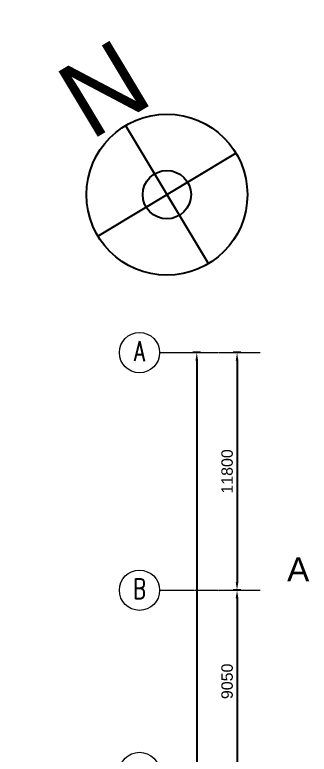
# Model space of a CAD drawing. Header units: millimetres. Extents: x 12827 to 178996, y -27589 to 73652.
# Drawn here: x 12827 to 27457, y 31763 to 68487 of the extents above; entities that cross this region are included whole.
import ezdxf

# ---------------------------------------------------------------- set-up
doc = ezdxf.new("R2010")
doc.units = ezdxf.units.MM
doc.linetypes.add('Grid Line__1_200_', pattern=[10.5, 6, -1.5, 1.5, -1.5])
for name, color, linetype, lineweight in [('A-ANNO-DIMS', 211, 'Continuous', 5), ('A-ANNO-NOTE', 131, 'Continuous', 25), ('G-ANNO-TEXT', 231, 'Continuous', 5), ('S-GRID', 1, 'Continuous', 5), ('S-GRID-IDEN', 1, 'Continuous', 25)]:
    doc.layers.add(name, color=color, linetype=linetype, lineweight=lineweight)
doc.styles.add('Arial_4', font='arial.ttf', dxfattribs={"height": 1180.239521})
doc.styles.add('RomanS', font='romans__.ttf', dxfattribs={"width": 0.7, "height": 1003.164557})
doc.styles.add('Swis721 BT_3', font='swiss.ttf', dxfattribs={"height": 567.642527})
doc.styles.add('Swis721 BT_4', font='swiss.ttf', dxfattribs={"height": 18.921418})
doc.dimstyles.new('DLN_3mm_2', dxfattribs={"dimscale": 304.8, "dimtxt": 600, "dimasz": 1.312336, "dimexe": 0.656168, "dimexo": 0.0625, "dimgap": 0.656168, "dimtad": 1, "dimdec": 0, "dimzin": 0, "dimdsep": 46, "dimtxsty": 'Swis721 BT_3', "dimsah": 1, "dimcen": 0.09, "dimadec": 0, "dimazin": 0, "dimtfac": 1, "dimtdec": 4, "dimtix": 1, "dimtmove": 0, "dimatfit": 3, "dimfxl": 0.656168, "dimfxlon": 1, "dimtvp": 1, "dimtolj": 1, "dimtzin": 0, "dimarcsym": 2})

# ---------------------------------------------------------------- blocks, each defined once
blk = doc.blocks.new('Grid - Bubble - 10mm-1724413-Copy of 1_F')
at = {"layer": 'A-ANNO-NOTE', "lineweight": 5}
blk.add_circle((0, 0), 5, dxfattribs=at)
blk = doc.blocks.new('DIMBLOCK1-Copy of 1_F')
at = {"layer": 'A-ANNO-DIMS', "color": 0, "lineweight": -2, "transparency": 16777216}
for p, q in [((24052, 51707), (23671, 51707)), ((23871, 51307), (23871, 40307)), ((24052, 39907), (23671, 39907))]:
    blk.add_line(p, q, dxfattribs=at)
at = {"layer": 'A-ANNO-DIMS', "color": 0, "transparency": 16777216}
for points in [[(23804, 51307), (23937, 51307), (23871, 51707)], [(23804, 40307), (23937, 40307), (23871, 39907)]]:
    blk.add_solid(points, dxfattribs=at)
at = {"layer": 'Defpoints', "color": 0, "transparency": 16777216}
for p in [(24071, 51707), (23871, 39907), (24071, 39907)]:
    blk.add_point(p, dxfattribs=at)
at = {"layer": 'A-ANNO-DIMS', "color": 0, "transparency": 16777216, "insert": (23379, 45807), "char_height": 567.6, "width": 2628.57, "attachment_point": 5, "rotation": 90, "style": 'Swis721 BT_3'}
blk.add_mtext('\\A1;11800', dxfattribs=at)
blk = doc.blocks.new('DIMBLOCK2-Copy of 1_F')
at = {"layer": 'A-ANNO-DIMS', "color": 0, "lineweight": -2, "transparency": 16777216}
for p, q in [((24052, 39907), (23671, 39907)), ((23871, 39507), (23871, 31257)), ((24052, 30857), (23671, 30857))]:
    blk.add_line(p, q, dxfattribs=at)
at = {"layer": 'A-ANNO-DIMS', "color": 0, "transparency": 16777216}
for points in [[(23804, 39507), (23937, 39507), (23871, 39907)], [(23804, 31257), (23937, 31257), (23871, 30857)]]:
    blk.add_solid(points, dxfattribs=at)
at = {"layer": 'Defpoints', "color": 0, "transparency": 16777216}
for p in [(24071, 39907), (23871, 30857), (24071, 30857)]:
    blk.add_point(p, dxfattribs=at)
at = {"layer": 'A-ANNO-DIMS', "color": 0, "transparency": 16777216, "insert": (23379, 35382), "char_height": 567.6, "width": 2102.86, "attachment_point": 5, "rotation": 90, "style": 'Swis721 BT_3'}
blk.add_mtext('\\A1;9050', dxfattribs=at)
blk = doc.blocks.new('DIMBLOCK5-Copy of 1_F')
at = {"layer": 'A-ANNO-DIMS', "color": 0, "lineweight": -2, "transparency": 16777216}
for p, q in [((22052, 51707), (21671, 51707)), ((21871, 51307), (21871, -1443)), ((22052, -1843), (21671, -1843))]:
    blk.add_line(p, q, dxfattribs=at)
at = {"layer": 'A-ANNO-DIMS', "color": 0, "transparency": 16777216}
for points in [[(21804, 51307), (21937, 51307), (21871, 51707)], [(21804, -1443), (21937, -1443), (21871, -1843)]]:
    blk.add_solid(points, dxfattribs=at)
at = {"layer": 'Defpoints', "color": 0, "transparency": 16777216}
for p in [(22071, 51707), (21871, -1843), (22071, -1843)]:
    blk.add_point(p, dxfattribs=at)
at = {"layer": 'A-ANNO-DIMS', "color": 0, "transparency": 16777216, "insert": (21379, 24932), "char_height": 567.6, "width": 2628.57, "attachment_point": 5, "rotation": 90, "style": 'Swis721 BT_3'}
blk.add_mtext('\\A1;53550', dxfattribs=at)
blk = doc.blocks.new('DLN_North Arrow - Type 1_Sign _ Text - 12mm-2849308-Copy of 1_F')
at = {"layer": 'A-ANNO-NOTE'}
for p, q in [((0, 20), (0, -20)), ((-20, 0), (20, 0)), ((-6, 0), (6, 0)), ((0, 0), (0, -6))]:
    blk.add_line(p, q, dxfattribs=at)
at = {"layer": 'A-ANNO-NOTE', "lineweight": 18}
blk.add_line((0, 0), (0, 6), dxfattribs=at)
at = {"layer": 'A-ANNO-NOTE'}
for radius in [20, 6]:
    blk.add_circle((0, 0), radius, dxfattribs=at)
at = {"layer": 'A-ANNO-NOTE', "lineweight": 5, "insert": (0.06, 40.09), "char_height": 18.9214, "width": 22.8, "attachment_point": 2, "line_spacing_factor": 1.00667, "style": 'Swis721 BT_4'}
blk.add_mtext('\\fSwis721 BT|b0|i0|c134|p34|;N', dxfattribs=at)

msp = doc.modelspace()

# ---------------------------------------------------------------- linework, layer by layer
at = {"layer": 'S-GRID', "linetype": 'Grid Line__1_200_'}
for p, q in [((20022.24178, 51707.48546), (25022.24178, 51707.48546)), ((20022.24178, 39907.48546), (25022.24178, 39907.48546))]:
    msp.add_line(p, q, dxfattribs=at)

# ---------------------------------------------------------------- block references
at = {"layer": 'A-ANNO-NOTE', "lineweight": 5, "xscale": 200, "yscale": 200, "zscale": 200, "rotation": 30.99999999999979}
msp.add_blockref('DLN_North Arrow - Type 1_Sign _ Text - 12mm-2849308-Copy of 1_F', (20385.88143, 59553.27459), dxfattribs=at)
at = {"layer": 'S-GRID-IDEN', "lineweight": 5, "xscale": 199.9999999999999, "yscale": 199.9999999999999, "zscale": 199.9999999999999, "rotation": 269.9999999999997}
for p in [(19022.24178, 51707.48546), (19022.24178, 39907.48546), (19022.24178, 30857.48546)]:
    msp.add_blockref('Grid - Bubble - 10mm-1724413-Copy of 1_F', p, dxfattribs=at)

# ---------------------------------------------------------------- texts
at = {"layer": 'G-ANNO-TEXT', "color": 7, "insert": (26360.66251, 41534.20871), "char_height": 1180.239521, "width": 1310.4, "attachment_point": 1, "line_spacing_factor": 0.938532, "style": 'Arial_4'}
msp.add_mtext('\\fArial|b0|i0|c134|p34|;A', dxfattribs=at)
at = {"layer": 'S-GRID-IDEN', "lineweight": 5, "char_height": 1003.164557, "attachment_point": 2, "line_spacing_factor": 0.964689, "style": 'RomanS'}
for s, insert, width in [('\\fRomanS|b0|i0|c134|p2|;\\W.7;A', (19021.39771, 52280.54511), 708), ('\\fRomanS|b0|i0|c134|p2|;\\W.7;B', (19021.39771, 40480.54511), 984)]:
    msp.add_mtext(s, dxfattribs=dict(at, insert=insert, width=width))

# ---------------------------------------------------------------- dimensions: what is measured, and where the dimension line sits
at = {"layer": 'A-ANNO-DIMS'}
for base, p1, p2, override, picture, middle in [((21870.63533, -1842.51454), (22070.63533, 51707.48546), (22070.63533, -1842.51454), {"dimpost": '<>', "dimfxl": 53549.999996}, 'DIMBLOCK5-Copy of 1_F', (21378.91409, 24932.48546)), ((23870.63533, 39907.48546), (24070.63533, 51707.48546), (24070.63533, 39907.48546), {"dimpost": '<>', "dimfxl": 11800}, 'DIMBLOCK1-Copy of 1_F', (23378.91409, 45807.48546)), ((23870.63533, 30857.48546), (24070.63533, 39907.48546), (24070.63533, 30857.48546), {"dimpost": '<>', "dimfxl": 9050}, 'DIMBLOCK2-Copy of 1_F', (23378.91409, 35382.48546))]:
    dim = msp.add_linear_dim(base=base, p1=p1, p2=p2, angle=90, dimstyle='DLN_3mm_2', override=override, dxfattribs=at)
    dim.commit()
    dim.dimension.update_dxf_attribs({"geometry": picture, "text_midpoint": middle})

doc.saveas('drawing.dxf')
